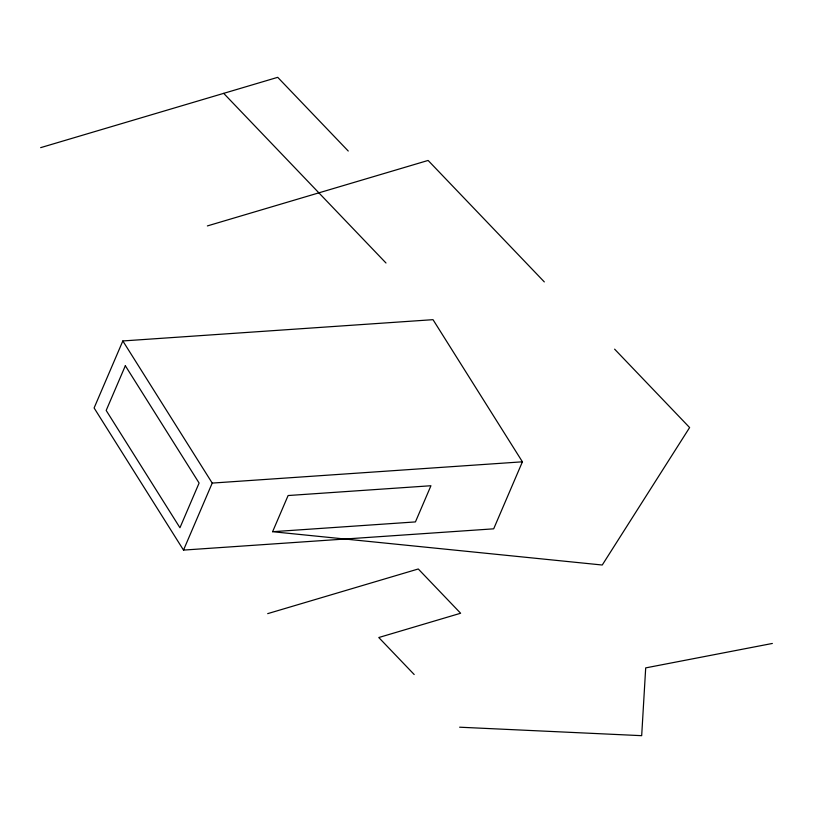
<?xml version="1.0" encoding="UTF-8"?>
<svg xmlns="http://www.w3.org/2000/svg" width="813" height="813" viewBox="0 0 813 813"><rect width="100%" height="100%" fill="white"/><g stroke="black" fill="none" stroke-linecap="round" stroke-linejoin="round"><path stroke-width="1.22" d="M122.834 340.952L94.105 407.963L183.504 550.096L493.684 528.826L522.413 461.814L433.014 319.672L122.834 340.952L212.223 483.085L183.504 550.096M272.599 531.712L288.107 495.534L430.941 485.737L415.433 521.916L272.599 531.712L602.25 565.015L689.617 427.557L614.608 349.153M40.65 147.651L277.721 77.326L348.249 151.035M207.376 225.923L428.116 160.446L544.314 281.908M267.68 613.642L418.278 568.978L460.625 613.246L378.777 637.524L414.193 674.526M772.35 643.459L645.695 667.89L641.681 735.674L459.63 727.198M212.223 483.085L522.413 461.814M223.687 93.353L385.992 263.006M125.334 365.748L106.178 410.443L179.947 527.749L199.104 483.044L125.334 365.748"/></g></svg>
